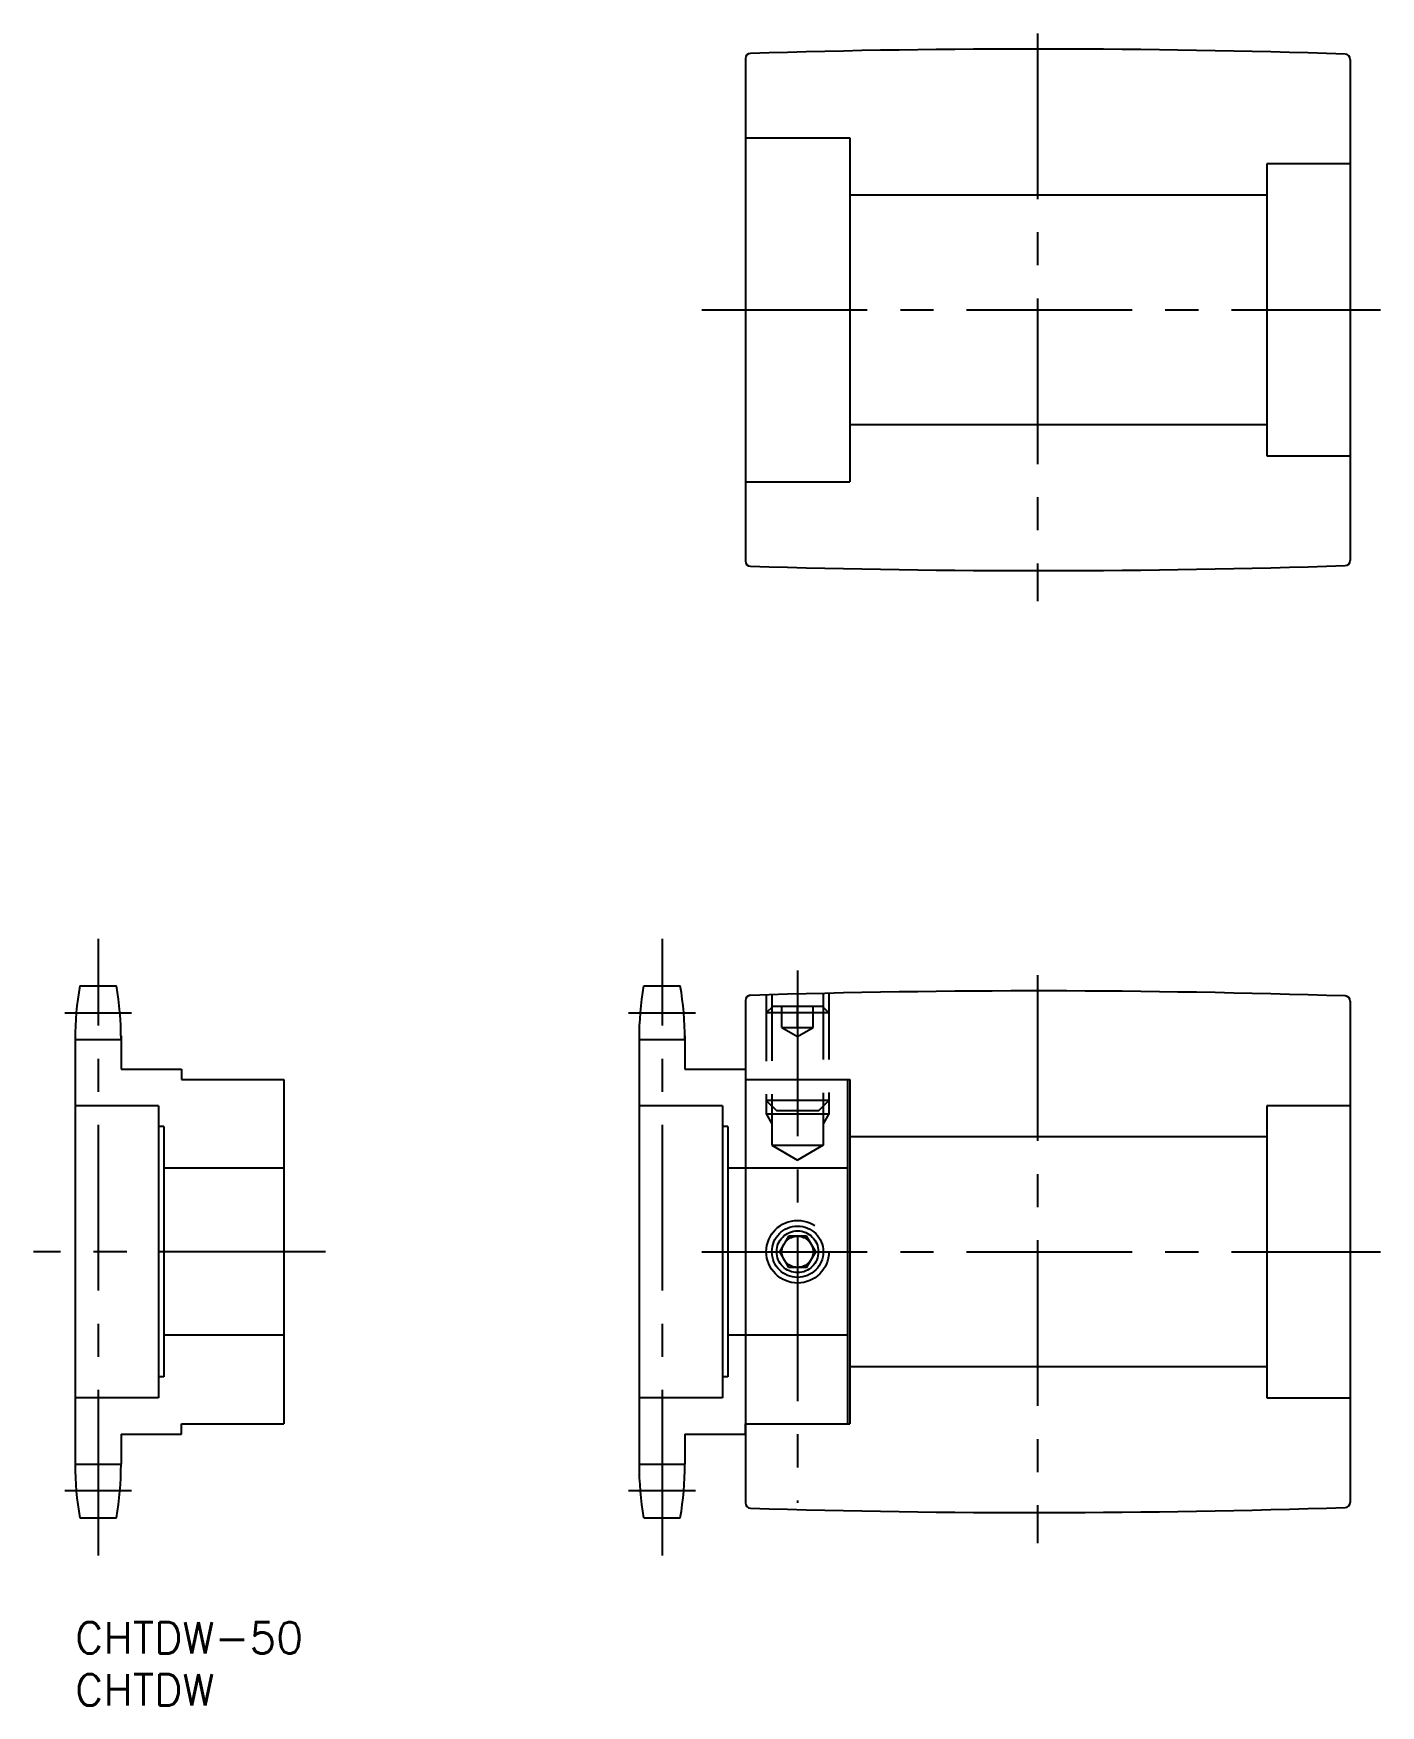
# Model space of a CAD drawing. Extents: x -4 to 125, y -8 to 152.
import ezdxf

# ---------------------------------------------------------------- set-up
doc = ezdxf.new("R2010")
doc.units = 0
doc.header["$LTSCALE"] = 0.5
for name, pattern in [('CENTER', [50.8, 31.75, -6.35, 6.35, -6.35]), ('DASHED', [19.05, 12.7, -6.35]), ('PHANTOM', [63.5, 31.75, -6.35, 6.35, -6.35, 6.35, -6.35])]:
    doc.linetypes.add(name, pattern=pattern)
for name, color, linetype in [('MSM_CENTER', 1, 'CENTER'), ('MSM_CONTINUOUS', 7, 'CONTINUOUS'), ('MSM_DASHED', 4, 'DASHED'), ('MSM_IMAGINARY', 6, 'PHANTOM'), ('MSM_PART_NUMBER', 7, 'CONTINUOUS')]:
    doc.layers.add(name, color=color, linetype=linetype)
doc.styles.get("Standard").update_dxf_attribs({"font": 'txt.shx', "height": 3, "bigfont": 'bigfont.shx'})

msp = doc.modelspace()

# ---------------------------------------------------------------- linework, layer by layer
at = {"layer": 'MSM_CENTER'}
for p, q in [((92.27, 152.28), (92.27, 97.86)), ((60.08, 125.79), (125.17, 125.79)), ((2.25, 6.38), (2.25, 65.5)), ((56.32, 6.38), (56.32, 65.5)), ((69.27, 62.45), (69.27, 11.42)), ((92.27, 62), (92.27, 7.57)), ((-1, 58.4), (5.4, 58.4)), ((53.07, 58.4), (59.47, 58.4)), ((24, 35.5), (-4, 35.5)), ((60.08, 35.5), (125.17, 35.5)), ((-1, 12.6), (5.4, 12.6)), ((53.07, 12.6), (59.47, 12.6))]:
    msp.add_line(p, q, dxfattribs=at)
at = {"layer": 'MSM_CONTINUOUS'}
for p, q in [((64.27, 149.87), (64.27, 101.71)), ((122.27, 149.8), (122.27, 101.77)), ((64.27, 142.29), (74.27, 142.29)), ((74.27, 142.29), (74.27, 109.29)), ((122.27, 139.79), (114.27, 139.79)), ((114.27, 139.79), (114.27, 111.79)), ((114.27, 136.79), (74.27, 136.79)), ((74.27, 114.79), (114.27, 114.79)), ((114.27, 111.79), (122.27, 111.79)), ((64.27, 109.29), (73.57, 109.29)), ((64.27, 109.29), (74.27, 109.29)), ((64.27, 59.58), (64.27, 11.42)), ((122.27, 59.52), (122.27, 11.48)), ((64.27, 52), (74.27, 52)), ((74.27, 52), (74.27, 19)), ((122.27, 49.5), (114.27, 49.5)), ((114.27, 49.5), (114.27, 21.5)), ((114.27, 46.5), (74.27, 46.5)), ((74.27, 24.5), (114.27, 24.5)), ((114.27, 21.5), (122.27, 21.5)), ((4.4, 18), (10.01, 18)), ((58.47, 18), (64.08, 18)), ((64.27, 19), (73.57, 19)), ((64.27, 19), (74.27, 19))]:
    msp.add_line(p, q, dxfattribs=at)
at = {"layer": 'MSM_CONTINUOUS', "linetype": 'CONTINUOUS'}
for p, q in [((0.44, 61), (3.96, 61)), ((54.52, 61), (58.03, 61)), ((4.4, 56.2), (4.4, 53)), ((58.47, 56.2), (58.47, 53)), ((0, 55.86), (0, 15.13)), ((0, 55.86), (4.4, 55.86)), ((54.07, 55.86), (54.07, 15.13)), ((54.07, 55.86), (58.47, 55.86)), ((4.4, 53), (10.2, 53)), ((10.2, 53), (10.2, 52)), ((58.47, 53), (64.27, 53)), ((64.27, 53), (64.27, 52)), ((10.2, 52), (20, 52)), ((20, 52), (20, 19)), ((64.27, 52), (74.07, 52)), ((74.07, 52), (74.07, 19)), ((8, 49.5), (0, 49.5)), ((8, 49.5), (8, 21.5)), ((62.07, 49.5), (54.07, 49.5)), ((62.07, 49.5), (62.07, 21.5)), ((8.5, 47.5), (8, 47.5)), ((8.5, 47.5), (8.5, 23.5)), ((62.57, 47.5), (62.07, 47.5)), ((62.57, 47.5), (62.57, 23.5)), ((20, 43.5), (8.5, 43.5)), ((74.07, 43.5), (62.57, 43.5)), ((20, 27.5), (8.5, 27.5)), ((74.07, 27.5), (62.57, 27.5)), ((8.5, 23.5), (8, 23.5)), ((62.57, 23.5), (62.07, 23.5)), ((8, 21.5), (0, 21.5)), ((62.07, 21.5), (54.07, 21.5)), ((4.4, 18), (10.2, 18)), ((4.4, 18), (4.4, 15.13)), ((10.2, 19), (20, 19)), ((10.2, 18), (10.2, 19)), ((58.47, 18), (64.28, 18)), ((58.47, 18), (58.47, 15.13)), ((64.28, 19), (74.07, 19)), ((64.28, 18), (64.28, 19)), ((0, 15.13), (4.4, 15.13)), ((54.07, 15.13), (58.47, 15.13)), ((0.44, 10), (3.96, 10)), ((54.52, 10), (58.03, 10))]:
    msp.add_line(p, q, dxfattribs=at)
at = {"layer": 'MSM_CONTINUOUS'}
for centre, radius, start, end in [((92.27, -749.46), 900.25, 88.12111, 91.75146), ((64.77, 149.87), 0.5, 91.7515, 180), ((121.77, 149.8), 0.5, 0, 88.1211), ((64.77, 101.71), 0.5, 180, 268.2485), ((92.27, 1001.04), 900.25, 268.24854, 271.87889), ((121.77, 101.77), 0.5, 271.8789, 0), ((64.77, 59.58), 0.5, 91.7515, 180), ((92.27, -839.75), 900.25, 88.12111, 91.75146), ((121.77, 59.52), 0.5, 0, 88.1211), ((64.77, 11.42), 0.5, 180, 268.2485), ((121.77, 11.48), 0.5, 271.8789, 0), ((92.27, 910.75), 900.25, 268.24854, 271.87889)]:
    msp.add_arc(centre, radius, start, end, dxfattribs=at)
at = {"layer": 'MSM_CONTINUOUS', "linetype": 'CONTINUOUS'}
for centre, start, end in [((30, 55.86), 170.1432, 180), ((-25.6, 55.86), 0, 9.8568), ((84.07, 55.86), 170.1432, 180), ((28.47, 55.86), 0, 9.8568), ((30, 15.13), 180, 189.8557), ((-25.6, 15.13), 350.1443, 0), ((84.07, 15.13), 180, 189.8557), ((28.47, 15.13), 350.1443, 0)]:
    msp.add_arc(centre, 30, start, end, dxfattribs=at)
at = {"layer": 'MSM_DASHED'}
for p, q in [((66.27, 60.12), (66.27, 48.71)), ((66.82, 60.14), (66.82, 45.71)), ((71.73, 60.27), (71.73, 45.71)), ((72.27, 60.28), (72.27, 48.71)), ((66.89, 59), (66.27, 58.39)), ((72.27, 58.39), (66.27, 58.39)), ((71.66, 59), (66.89, 59)), ((67.77, 57), (67.77, 59)), ((69.27, 57), (69.27, 59)), ((70.77, 57), (70.77, 59)), ((72.27, 58.39), (71.66, 59)), ((67.77, 57), (70.77, 57)), ((67.77, 57), (69.27, 56.13)), ((69.27, 56.13), (70.77, 57)), ((66.27, 50), (67.27, 49)), ((72.27, 50), (66.27, 50)), ((71.27, 49), (72.27, 50)), ((66.27, 48.71), (72.27, 48.71)), ((66.27, 48.71), (66.82, 47.77)), ((71.27, 49), (67.27, 49)), ((71.27, 49), (67.27, 49)), ((72.27, 48.71), (71.73, 47.77)), ((66.82, 45.71), (71.73, 45.71)), ((66.82, 45.71), (69.27, 44.29)), ((71.73, 45.71), (69.27, 44.29))]:
    msp.add_line(p, q, dxfattribs=at)
at = {"layer": 'MSM_IMAGINARY'}
for p, q in [((68.41, 37), (67.54, 35.5)), ((70.14, 37), (68.41, 37)), ((71.01, 35.5), (70.14, 37)), ((67.54, 35.5), (68.41, 34)), ((70.14, 34), (71.01, 35.5)), ((70.14, 34), (68.41, 34))]:
    msp.add_line(p, q, dxfattribs=at)
for radius in [3, 2.46, 2, 1.5]:
    msp.add_circle((69.27, 35.5), radius, dxfattribs=at)

# ---------------------------------------------------------------- texts
at = {"layer": 'MSM_PART_NUMBER'}
for s, p in [('CHTDW-50', (0, -3)), ('CHTDW', (0, -8))]:
    msp.add_text(s, height=3, dxfattribs=at).set_placement(p)

doc.saveas('drawing.dxf')
